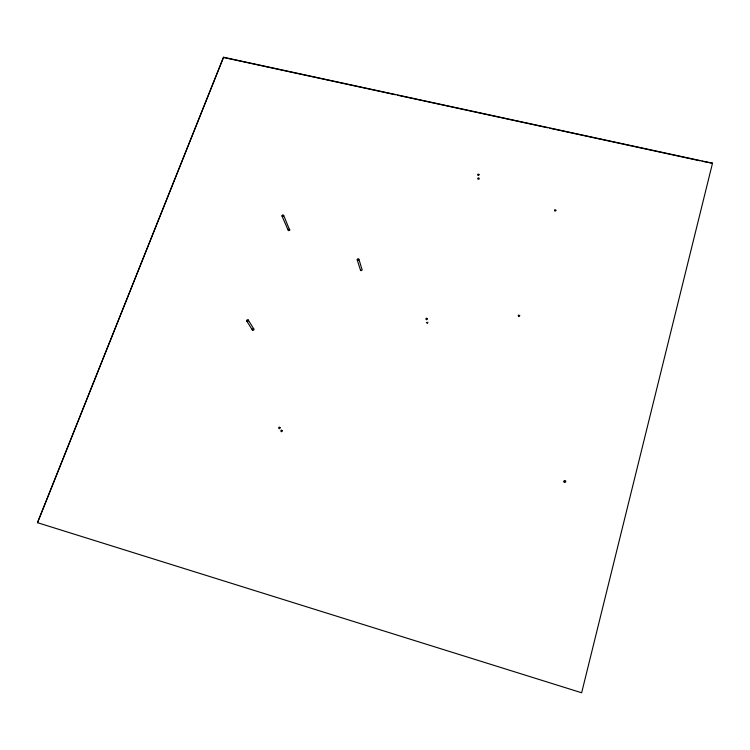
<?xml version="1.0" encoding="UTF-8"?>
<svg xmlns="http://www.w3.org/2000/svg" width="750" height="750" viewBox="0 0 750 750"><rect width="100%" height="100%" fill="white"/><g stroke="black" fill="none" stroke-linecap="round" stroke-linejoin="round"><path stroke-width="1.12" d="M426.384 322.434L427.397 323.466L427.913 322.097M360.506 269.691L361.003 270.666L362.194 270.038L358.875 259.191L357.797 258.75L357.178 259.8L360.497 270.159M712.5 163.228L581.644 692.766L37.5 522.684L223.537 57.234L712.5 163.228L702.103 161.269M223.537 57.234L37.5 522.684M252.441 329.044C251.316 330.759 254.822 330.647 253.791 328.988L248.231 319.95L247.059 319.828L246.759 321.019L252.356 330.038M288.347 229.519L288.45 230.634L289.753 230.325L283.641 215.316L282.591 214.884L281.953 215.916L288.169 230.241M478.219 177.9C476.006 179.428 480.637 179.869 478.922 177.966M289.05 229.2L289.809 229.659M253.153 328.706L253.791 328.988M223.659 57.534L395.353 94.763M397.641 95.25L547.584 127.763M549.872 128.259L699.816 160.772M246.759 321.019L248.128 321.094L248.231 319.95M357.178 259.8L358.191 260.344L358.875 259.191M281.953 215.916L282.938 216.45L283.641 215.316M555.9 210.319C554.344 213.197 553.678 207.872 555.9 210.319M519.712 315.703C518.1 318.741 517.463 313.097 519.712 315.703M479.081 174.684C477.506 177.506 476.934 172.294 479.081 174.684M427.369 318.853C425.7 321.9 425.175 316.238 427.369 318.853M282.328 430.8C280.566 433.95 280.238 428.053 282.328 430.8M280.172 427.8C278.391 430.978 278.062 425.034 280.172 427.8M564.038 481.95A0.956 0.919 23.2 0 0 565.688 481.847A0.956 0.919 23.2 0 0 564.731 480.516A0.956 0.919 23.2 0 0 564.038 481.95"/></g></svg>
